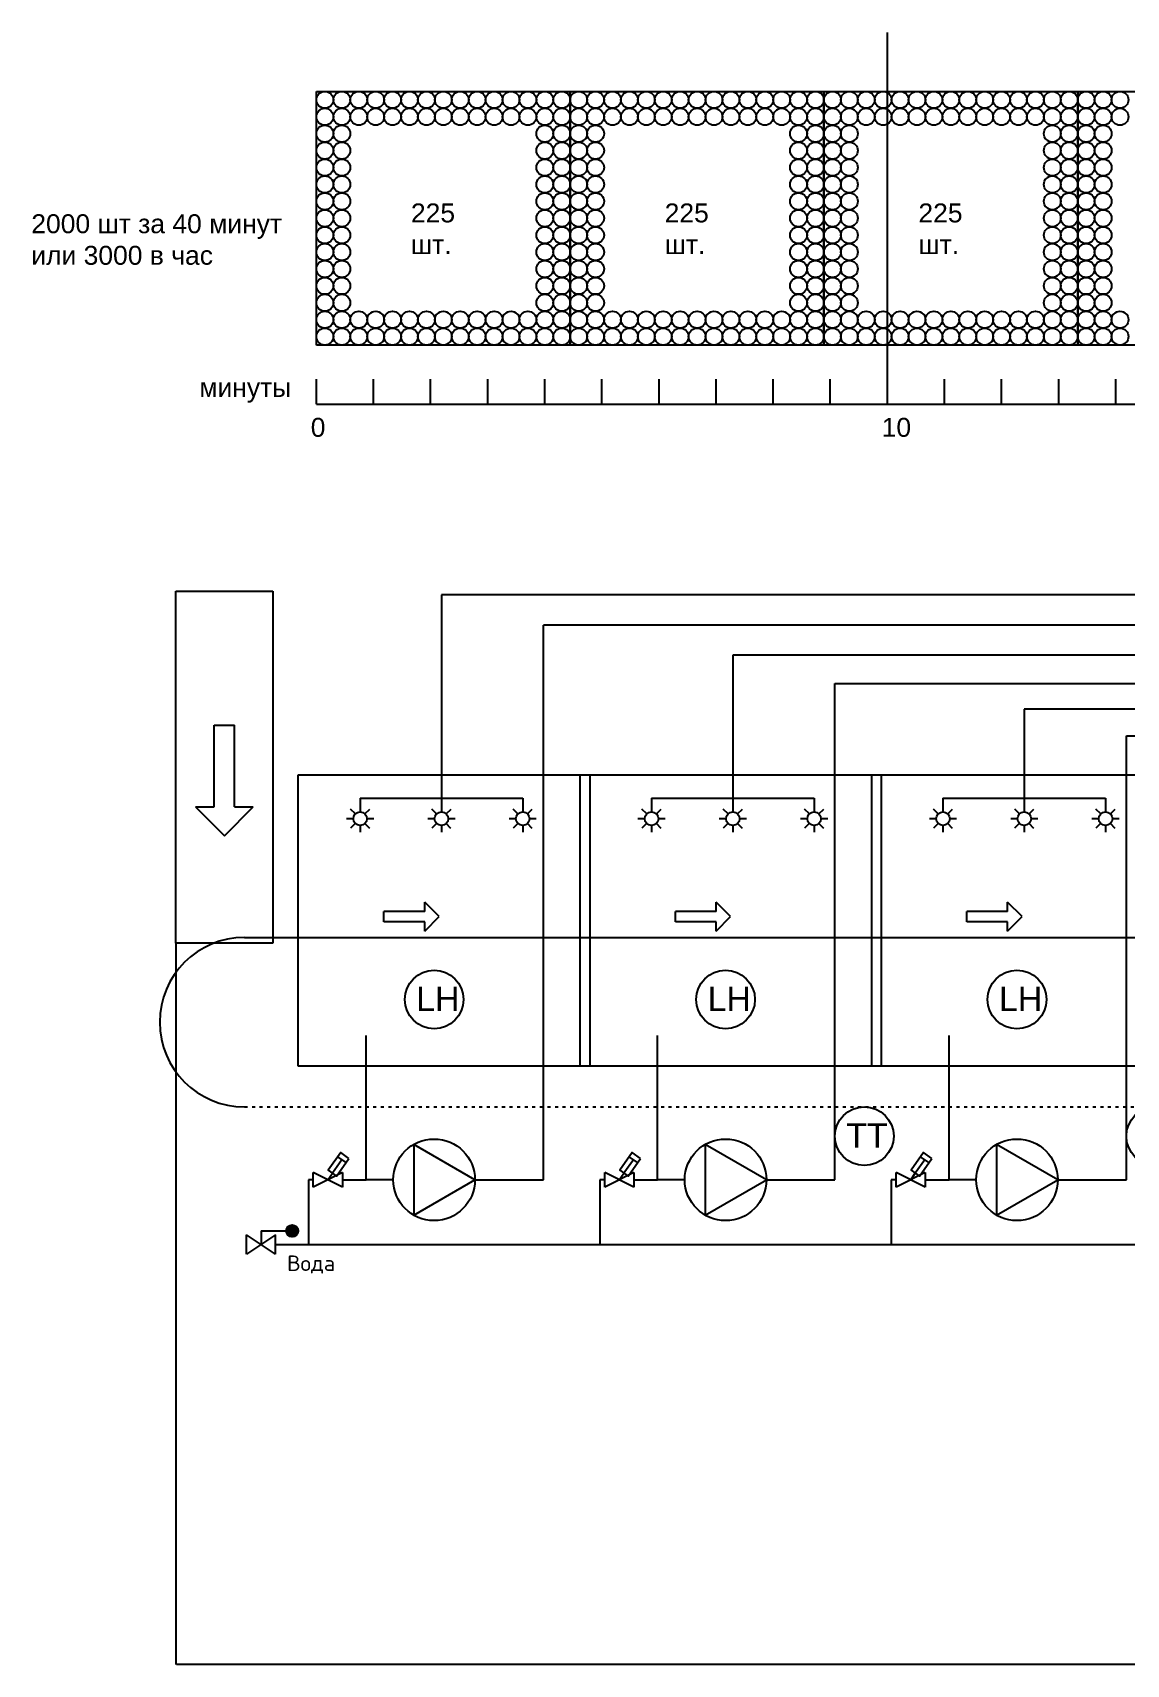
# Model space of a CAD drawing. Header units: millimetres. Extents: x -918 to 51042, y -35619 to 21649.
# Drawn here: x 1564 to 5896, y 1469 to 7932 of the extents above; entities that cross this region are included whole.
import ezdxf

# ---------------------------------------------------------------- set-up
doc = ezdxf.new("R2010")
doc.units = ezdxf.units.MM
doc.linetypes.add('ACAD_ISO03W100', pattern=[30, 12, -18])
for name, color, linetype in [('для лазера', 7, 'Continuous'), ('Железо', 7, 'Continuous'), ('Насосы', 7, 'Continuous')]:
    doc.layers.add(name, color=color, linetype=linetype)
doc.styles.add('ROMANS', font='ROMANS')
doc.styles.get("Standard").update_dxf_attribs({"font": 'arial.ttf'})
doc.dimstyles.new('ISO-25', dxfattribs={"dimtxt": 2.5, "dimasz": 2.5, "dimexe": 1.25, "dimexo": 0.625, "dimtad": 1, "dimtxsty": 'Standard', "dimcen": 2.5, "dimadec": 0, "dimazin": 0, "dimtfac": 1, "dimtmove": 0, "dimatfit": 3, "dimfxl": 1, "dimarcsym": 0})

# ---------------------------------------------------------------- blocks, each defined once
blk = doc.blocks.new('*D18')
at = {"layer": 'Defpoints', "color": 0, "transparency": 16777216}
for p in [(2131.3, 4325.6), (12326.7, 4325.6), (12326.7, 1470)]:
    blk.add_point(p, dxfattribs=at)
at = {"layer": 'для лазера', "color": 0, "lineweight": -2, "transparency": 16777216}
for p, q in [((2131.3, 4325), (2131.3, 1468.8)), ((12326.7, 4325), (12326.7, 1468.8)), ((2133.8, 1470), (12324.2, 1470))]:
    blk.add_line(p, q, dxfattribs=at)
at = {"layer": 'для лазера', "color": 0, "transparency": 16777216}
for points in [[(2133.8, 1470.5), (2133.8, 1469.6), (2131.3, 1470)], [(12324.2, 1470.5), (12324.2, 1469.6), (12326.7, 1470)]]:
    blk.add_solid(points, dxfattribs=at)
at = {"layer": 'для лазера', "color": 0, "transparency": 16777216, "insert": (7229, 1472.2), "char_height": 2.5, "attachment_point": 5}
blk.add_mtext('10195,45', dxfattribs=at)

msp = doc.modelspace()

# ---------------------------------------------------------------- hatches: boundary and pattern name
h = msp.add_hatch()
h.set_pattern_fill('ANSI32', color=5, scale=0.519412)
h.set_pattern_definition([(45, (-201709.771, -17877.0033), (-3.49834296, 3.49834296), []), (45, (-201707.4387, -17877.0033), (-3.49834296, 3.49834296), [])])
h.paths.add_polyline_path([(2568.452, 3185.655, 1), (2616.34, 3185.655, 1)])

# ---------------------------------------------------------------- linework, layer by layer
for p, q in [((2789.051, 3467.902), (2751.633, 3414.464)), ((2805.517, 3456.372), (2772.585, 3479.431)), ((3943.301, 3467.902), (3905.883, 3414.464)), ((3959.767, 3456.372), (3926.835, 3479.431)), ((5097.551, 3467.902), (5060.133, 3414.464)), ((5114.017, 3456.372), (5081.085, 3479.431)), ((2675.516, 3359.323), (2675.516, 3417.035)), ((2790.941, 3417.035), (2675.516, 3359.323)), ((2790.941, 3359.323), (2675.516, 3417.035)), ((2733.228, 3388.179), (2751.633, 3414.464)), ((2790.941, 3417.035), (2790.941, 3359.323)), ((3829.766, 3359.323), (3829.766, 3417.035)), ((3945.191, 3417.035), (3829.766, 3359.323)), ((3945.191, 3359.323), (3829.766, 3417.035)), ((3887.478, 3388.179), (3905.883, 3414.464)), ((3945.191, 3417.035), (3945.191, 3359.323)), ((4984.016, 3359.323), (4984.016, 3417.035)), ((5099.441, 3417.035), (4984.016, 3359.323)), ((5099.441, 3359.323), (4984.016, 3417.035)), ((5041.728, 3388.179), (5060.133, 3414.464)), ((5099.441, 3417.035), (5099.441, 3359.323)), ((2410.887, 3093.608), (2410.887, 3170.558)), ((2526.312, 3093.608), (2410.887, 3170.558)), ((2526.312, 3170.558), (2410.887, 3093.608)), ((2468.6, 3185.655), (2568.452, 3185.655)), ((2526.312, 3093.608), (2526.312, 3170.558))]:
    msp.add_line(p, q)
at = {"color": 4}
for p, q in [((2675.516, 3388.179), (2656.226, 3388.179)), ((2656.226, 3388.179), (2656.226, 3132.083)), ((2790.941, 3388.179), (2885.131, 3388.179)), ((3829.766, 3388.179), (3810.476, 3388.179)), ((3810.476, 3388.179), (3810.476, 3132.083)), ((3945.191, 3388.179), (4039.381, 3388.179)), ((4984.016, 3388.179), (4964.726, 3388.179)), ((4964.726, 3388.179), (4964.726, 3132.083)), ((5099.441, 3388.179), (5193.631, 3388.179)), ((2526.312, 3132.083), (6689.422, 3132.083))]:
    msp.add_line(p, q, dxfattribs=at)
at = {"lineweight": -3}
msp.add_line((2468.6, 3185.655), (2468.6, 3132.083), dxfattribs=at)
for points in [[(2817.109, 3472.927), (2784.177, 3495.986), (2735.167, 3425.993), (2768.099, 3402.934)], [(3315.892, 3388.179), (3073.499, 3528.124), (3073.499, 3248.233)], [(3971.359, 3472.927), (3938.427, 3495.986), (3889.417, 3425.993), (3922.349, 3402.934)], [(4470.142, 3388.179), (4227.749, 3528.124), (4227.749, 3248.233)], [(5125.609, 3472.927), (5092.677, 3495.986), (5043.667, 3425.993), (5076.599, 3402.934)], [(5624.392, 3388.179), (5381.999, 3528.124), (5381.999, 3248.233)]]:
    msp.add_lwpolyline(points, close=True)
for centre, radius in [((3154.297, 4102.244), 116.327), ((4308.547, 4102.244), 116.327), ((5462.797, 4102.244), 116.327), ((4858.044, 3561.235), 116.327), ((6012.294, 3561.235), 116.327), ((2592.396, 3185.655), 23.944)]:
    msp.add_circle(centre, radius)
at = {"layer": 'для лазера'}
for p, q in [((4949.505, 6560.068), (4949.505, 7932.231)), ((2688.255, 7699.627), (3693.255, 7699.627)), ((2688.255, 6694.627), (2688.255, 7699.627)), ((3693.255, 7699.627), (3693.255, 6699.627)), ((3693.255, 7699.627), (4698.255, 7699.627)), ((3693.255, 6694.627), (3693.255, 7699.627)), ((4698.255, 7699.627), (4698.255, 6699.627)), ((4698.255, 7699.627), (5703.255, 7699.627)), ((4698.255, 6694.627), (4698.255, 7699.627)), ((5703.255, 7699.627), (5703.255, 6699.627)), ((5703.255, 7699.627), (6708.255, 7699.627)), ((5703.255, 6694.627), (5703.255, 7699.627)), ((3693.255, 6694.627), (2688.255, 6694.627)), ((3693.255, 6699.627), (3693.255, 6694.627)), ((4698.255, 6694.627), (3693.255, 6694.627)), ((4698.255, 6699.627), (4698.255, 6694.627)), ((5703.255, 6694.627), (4698.255, 6694.627)), ((5703.255, 6699.627), (5703.255, 6694.627)), ((6708.255, 6694.627), (5703.255, 6694.627)), ((2688.255, 6460.068), (2688.255, 6560.068)), ((2914.38, 6460.068), (2914.38, 6560.068)), ((3140.505, 6460.068), (3140.505, 6560.068)), ((3366.63, 6460.068), (3366.63, 6560.068)), ((3592.755, 6460.068), (3592.755, 6560.068)), ((3818.88, 6460.068), (3818.88, 6560.068)), ((4045.005, 6460.068), (4045.005, 6560.068)), ((4271.13, 6460.068), (4271.13, 6560.068)), ((4497.255, 6460.068), (4497.255, 6560.068)), ((4723.38, 6460.068), (4723.38, 6560.068)), ((4949.505, 6460.068), (4949.505, 6560.068)), ((5175.63, 6460.068), (5175.63, 6560.068)), ((5401.755, 6460.068), (5401.755, 6560.068)), ((5627.88, 6460.068), (5627.88, 6560.068)), ((5854.005, 6460.068), (5854.005, 6560.068)), ((2688.255, 6460.068), (2914.38, 6460.068)), ((2914.38, 6460.068), (3140.505, 6460.068)), ((3140.505, 6460.068), (3366.63, 6460.068)), ((3366.63, 6460.068), (3592.755, 6460.068)), ((3592.755, 6460.068), (3818.88, 6460.068)), ((3818.88, 6460.068), (4045.005, 6460.068)), ((4045.005, 6460.068), (4271.13, 6460.068)), ((4271.13, 6460.068), (4497.255, 6460.068)), ((4497.255, 6460.068), (4723.38, 6460.068)), ((4723.38, 6460.068), (4949.505, 6460.068)), ((4949.505, 6460.068), (5175.63, 6460.068)), ((5175.63, 6460.068), (5401.755, 6460.068)), ((5401.755, 6460.068), (5627.88, 6460.068)), ((5627.88, 6460.068), (5854.005, 6460.068)), ((5854.005, 6460.068), (6080.13, 6460.068)), ((2131.299, 4325.608), (2131.299, 5719.699)), ((2131.299, 5719.699), (2516.049, 5719.699)), ((2516.049, 5719.699), (2516.049, 4325.608)), ((11667.218, 5705.404), (3183.179, 5705.404)), ((3183.179, 5705.404), (3183.179, 4899.35)), ((10743.073, 5585.037), (3587.468, 5585.037)), ((3587.468, 3388.179), (3587.468, 5585.037)), ((10512.968, 5466.203), (4337.429, 5466.203)), ((4337.429, 5466.203), (4337.429, 4885.884)), ((4741.718, 3388.179), (4741.718, 5354.382)), ((4741.718, 5354.382), (10108.679, 5354.382)), ((9380.902, 5252.091), (5491.679, 5252.091)), ((5491.679, 5252.091), (5491.679, 4899.35)), ((2283.275, 4865.383), (2283.275, 5188.573)), ((2283.275, 5188.573), (2364.072, 5188.573)), ((2364.072, 4865.383), (2364.072, 5188.573)), ((5895.968, 3388.179), (5895.968, 5146.872)), ((5895.968, 5146.872), (8954.429, 5146.872)), ((2616.174, 4992.344), (3770.424, 4992.344)), ((2616.174, 3838.094), (2616.174, 4992.344)), ((3731.949, 4992.344), (3731.949, 3838.094)), ((3770.424, 4992.344), (3770.424, 3838.094)), ((3770.424, 4992.344), (4924.674, 4992.344)), ((4886.199, 4992.344), (4886.199, 3838.094)), ((4924.674, 4992.344), (4924.674, 3838.094)), ((4924.674, 4992.344), (6078.924, 4992.344)), ((2209.409, 4865.383), (2323.674, 4751.118)), ((2209.409, 4865.383), (2283.275, 4865.383)), ((2323.674, 4751.118), (2437.938, 4865.383)), ((2364.072, 4865.383), (2437.938, 4865.383)), ((2861.236, 4899.35), (3505.121, 4899.35)), ((4015.486, 4899.35), (4659.371, 4899.35)), ((5169.736, 4899.35), (5813.621, 4899.35)), ((3174.247, 4430.772), (3117.115, 4487.904)), ((3117.115, 4450.971), (3117.115, 4487.904)), ((4328.497, 4430.772), (4271.365, 4487.904)), ((4271.365, 4450.971), (4271.365, 4487.904)), ((5482.747, 4430.772), (5425.615, 4487.904)), ((5425.615, 4450.971), (5425.615, 4487.904)), ((3117.115, 4450.971), (2955.52, 4450.971)), ((2955.52, 4410.572), (2955.52, 4450.971)), ((3117.115, 4410.572), (2955.52, 4410.572)), ((3117.115, 4373.639), (3174.247, 4430.772)), ((3117.115, 4373.639), (3117.115, 4410.572)), ((4271.365, 4450.971), (4109.77, 4450.971)), ((4109.77, 4410.572), (4109.77, 4450.971)), ((4271.365, 4410.572), (4109.77, 4410.572)), ((4271.365, 4373.639), (4328.497, 4430.772)), ((4271.365, 4373.639), (4271.365, 4410.572)), ((5425.615, 4450.971), (5264.02, 4450.971)), ((5264.02, 4410.572), (5264.02, 4450.971)), ((5425.615, 4410.572), (5264.02, 4410.572)), ((5425.615, 4373.639), (5482.747, 4430.772)), ((5425.615, 4373.639), (5425.615, 4410.572)), ((2403.031, 4347.94), (12063.317, 4347.94)), ((2516.049, 4325.608), (2131.299, 4325.608)), ((2885.131, 3388.179), (2885.131, 3960.094)), ((4039.381, 3388.179), (4039.381, 3960.094)), ((5193.631, 3388.179), (5193.631, 3960.094)), ((3770.424, 3838.094), (2616.174, 3838.094)), ((4924.674, 3838.094), (3770.424, 3838.094)), ((6078.924, 3838.094), (4924.674, 3838.094)), ((2992.702, 3388.179), (2885.131, 3388.179)), ((3315.892, 3388.179), (3587.468, 3388.179)), ((4146.952, 3388.179), (4039.381, 3388.179)), ((4470.142, 3388.179), (4741.718, 3388.179)), ((5301.202, 3388.179), (5193.631, 3388.179)), ((5624.392, 3388.179), (5895.968, 3388.179))]:
    msp.add_line(p, q, dxfattribs=at)
at = {"layer": 'для лазера', "color": 252, "linetype": 'ACAD_ISO03W100', "true_color": 0x939598}
msp.add_line((2403.031, 3677.028), (12063.317, 3677.028), dxfattribs=at)
at = {"layer": 'для лазера'}
for centre in [(2721.755, 7666.127), (2788.755, 7666.127), (2855.755, 7666.127), (2922.755, 7666.127), (2989.755, 7666.127), (3056.755, 7666.127), (3123.755, 7666.127), (3190.755, 7666.127), (3257.755, 7666.127), (3324.755, 7666.127), (3391.755, 7666.127), (3458.755, 7666.127), (3525.755, 7666.127), (3592.755, 7666.127), (3659.755, 7666.127), (3726.755, 7666.127), (3793.755, 7666.127), (3860.755, 7666.127), (3927.755, 7666.127), (3994.755, 7666.127), (4061.755, 7666.127), (4128.755, 7666.127), (4195.755, 7666.127), (4262.755, 7666.127), (4329.755, 7666.127), (4396.755, 7666.127), (4463.755, 7666.127), (4530.755, 7666.127), (4597.755, 7666.127), (4664.755, 7666.127), (4731.755, 7666.127), (4798.755, 7666.127), (4865.755, 7666.127), (4932.755, 7666.127), (4999.755, 7666.127), (5066.755, 7666.127), (5133.755, 7666.127), (5200.755, 7666.127), (5267.755, 7666.127), (5334.755, 7666.127), (5401.755, 7666.127), (5468.755, 7666.127), (5535.755, 7666.127), (5602.755, 7666.127), (5669.755, 7666.127), (5736.755, 7666.127), (5803.755, 7666.127), (5870.755, 7666.127), (2721.755, 7599.127), (2788.755, 7599.127), (2855.755, 7599.127), (2922.755, 7599.127), (2989.755, 7599.127), (3056.755, 7599.127), (3123.755, 7599.127), (3190.755, 7599.127), (3257.755, 7599.127), (3324.755, 7599.127), (3391.755, 7599.127), (3458.755, 7599.127), (3525.755, 7599.127), (3592.755, 7599.127), (3659.755, 7599.127), (3726.755, 7599.127), (3793.755, 7599.127), (3860.755, 7599.127), (3927.755, 7599.127), (3994.755, 7599.127), (4061.755, 7599.127), (4128.755, 7599.127), (4195.755, 7599.127), (4262.755, 7599.127), (4329.755, 7599.127), (4396.755, 7599.127), (4463.755, 7599.127), (4530.755, 7599.127), (4597.755, 7599.127), (4664.755, 7599.127), (4731.755, 7599.127), (4798.755, 7599.127), (4865.755, 7599.127), (4932.755, 7599.127), (4999.755, 7599.127), (5066.755, 7599.127), (5133.755, 7599.127), (5200.755, 7599.127), (5267.755, 7599.127), (5334.755, 7599.127), (5401.755, 7599.127), (5468.755, 7599.127), (5535.755, 7599.127), (5602.755, 7599.127), (5669.755, 7599.127), (5736.755, 7599.127), (5803.755, 7599.127), (5870.755, 7599.127), (2721.755, 7532.127), (2788.755, 7532.127), (3592.755, 7532.127), (3659.755, 7532.127), (3726.755, 7532.127), (3793.755, 7532.127), (4597.755, 7532.127), (4664.755, 7532.127), (4731.755, 7532.127), (4798.755, 7532.127), (5602.755, 7532.127), (5669.755, 7532.127), (5736.755, 7532.127), (5803.755, 7532.127), (2721.755, 7465.127), (2788.755, 7465.127), (3592.755, 7465.127), (3659.755, 7465.127), (3726.755, 7465.127), (3793.755, 7465.127), (4597.755, 7465.127), (4664.755, 7465.127), (4731.755, 7465.127), (4798.755, 7465.127), (5602.755, 7465.127), (5669.755, 7465.127), (5736.755, 7465.127), (5803.755, 7465.127), (2721.755, 7398.127), (2788.755, 7398.127), (3592.755, 7398.127), (3659.755, 7398.127), (3726.755, 7398.127), (3793.755, 7398.127), (4597.755, 7398.127), (4664.755, 7398.127), (4731.755, 7398.127), (4798.755, 7398.127), (5602.755, 7398.127), (5669.755, 7398.127), (5736.755, 7398.127), (5803.755, 7398.127), (2721.755, 7331.127), (2788.755, 7331.127), (3592.755, 7331.127), (3659.755, 7331.127), (3726.755, 7331.127), (3793.755, 7331.127), (4597.755, 7331.127), (4664.755, 7331.127), (4731.755, 7331.127), (4798.755, 7331.127), (5602.755, 7331.127), (5669.755, 7331.127), (5736.755, 7331.127), (5803.755, 7331.127), (2721.755, 7264.127), (2788.755, 7264.127), (3592.755, 7264.127), (3659.755, 7264.127), (3726.755, 7264.127), (3793.755, 7264.127), (4597.755, 7264.127), (4664.755, 7264.127), (4731.755, 7264.127), (4798.755, 7264.127), (5602.755, 7264.127), (5669.755, 7264.127), (5736.755, 7264.127), (5803.755, 7264.127), (2721.755, 7197.127), (2788.755, 7197.127), (3592.755, 7197.127), (3659.755, 7197.127), (3726.755, 7197.127), (3793.755, 7197.127), (4597.755, 7197.127), (4664.755, 7197.127), (4731.755, 7197.127), (4798.755, 7197.127), (5602.755, 7197.127), (5669.755, 7197.127), (5736.755, 7197.127), (5803.755, 7197.127), (2721.755, 7130.127), (2788.755, 7130.127), (3592.755, 7130.127), (3659.755, 7130.127), (3726.755, 7130.127), (3793.755, 7130.127), (4597.755, 7130.127), (4664.755, 7130.127), (4731.755, 7130.127), (4798.755, 7130.127), (5602.755, 7130.127), (5669.755, 7130.127), (5736.755, 7130.127), (5803.755, 7130.127), (2721.755, 7063.127), (2788.755, 7063.127), (3592.755, 7063.127), (3659.755, 7063.127), (3726.755, 7063.127), (3793.755, 7063.127), (4597.755, 7063.127), (4664.755, 7063.127), (4731.755, 7063.127), (4798.755, 7063.127), (5602.755, 7063.127), (5669.755, 7063.127), (5736.755, 7063.127), (5803.755, 7063.127), (2721.755, 6996.127), (2788.755, 6996.127), (3592.755, 6996.127), (3659.755, 6996.127), (3726.755, 6996.127), (3793.755, 6996.127), (4597.755, 6996.127), (4664.755, 6996.127), (4731.755, 6996.127), (4798.755, 6996.127), (5602.755, 6996.127), (5669.755, 6996.127), (5736.755, 6996.127), (5803.755, 6996.127), (2721.755, 6929.127), (2788.755, 6929.127), (3592.755, 6929.127), (3659.755, 6929.127), (3726.755, 6929.127), (3793.755, 6929.127), (4597.755, 6929.127), (4664.755, 6929.127), (4731.755, 6929.127), (4798.755, 6929.127), (5602.755, 6929.127), (5669.755, 6929.127), (5736.755, 6929.127), (5803.755, 6929.127), (2721.755, 6862.127), (2788.755, 6862.127), (3592.755, 6862.127), (3659.755, 6862.127), (3726.755, 6862.127), (3793.755, 6862.127), (4597.755, 6862.127), (4664.755, 6862.127), (4731.755, 6862.127), (4798.755, 6862.127), (5602.755, 6862.127), (5669.755, 6862.127), (5736.755, 6862.127), (5803.755, 6862.127), (2721.755, 6795.127), (2788.755, 6795.127), (2855.755, 6795.127), (2922.755, 6795.127), (2989.755, 6795.127), (3056.755, 6795.127), (3123.755, 6795.127), (3190.755, 6795.127), (3257.755, 6795.127), (3324.755, 6795.127), (3391.755, 6795.127), (3458.755, 6795.127), (3525.755, 6795.127), (3592.755, 6795.127), (3659.755, 6795.127), (3726.755, 6795.127), (3793.755, 6795.127), (3860.755, 6795.127), (3927.755, 6795.127), (3994.755, 6795.127), (4061.755, 6795.127), (4128.755, 6795.127), (4195.755, 6795.127), (4262.755, 6795.127), (4329.755, 6795.127), (4396.755, 6795.127), (4463.755, 6795.127), (4530.755, 6795.127), (4597.755, 6795.127), (4664.755, 6795.127), (4731.755, 6795.127), (4798.755, 6795.127), (4865.755, 6795.127), (4932.755, 6795.127), (4999.755, 6795.127), (5066.755, 6795.127), (5133.755, 6795.127), (5200.755, 6795.127), (5267.755, 6795.127), (5334.755, 6795.127), (5401.755, 6795.127), (5468.755, 6795.127), (5535.755, 6795.127), (5602.755, 6795.127), (5669.755, 6795.127), (5736.755, 6795.127), (5803.755, 6795.127), (5870.755, 6795.127), (2721.755, 6728.127), (2788.755, 6728.127), (2855.755, 6728.127), (2922.755, 6728.127), (2989.755, 6728.127), (3056.755, 6728.127), (3123.755, 6728.127), (3190.755, 6728.127), (3257.755, 6728.127), (3324.755, 6728.127), (3391.755, 6728.127), (3458.755, 6728.127), (3525.755, 6728.127), (3592.755, 6728.127), (3659.755, 6728.127), (3726.755, 6728.127), (3793.755, 6728.127), (3860.755, 6728.127), (3927.755, 6728.127), (3994.755, 6728.127), (4061.755, 6728.127), (4128.755, 6728.127), (4195.755, 6728.127), (4262.755, 6728.127), (4329.755, 6728.127), (4396.755, 6728.127), (4463.755, 6728.127), (4530.755, 6728.127), (4597.755, 6728.127), (4664.755, 6728.127), (4731.755, 6728.127), (4798.755, 6728.127), (4865.755, 6728.127), (4932.755, 6728.127), (4999.755, 6728.127), (5066.755, 6728.127), (5133.755, 6728.127), (5200.755, 6728.127), (5267.755, 6728.127), (5334.755, 6728.127), (5401.755, 6728.127), (5468.755, 6728.127), (5535.755, 6728.127), (5602.755, 6728.127), (5669.755, 6728.127), (5736.755, 6728.127), (5803.755, 6728.127), (5870.755, 6728.127)]:
    msp.add_circle(centre, 33.5, dxfattribs=at)
msp.add_arc((2403.031, 4012.484), 335.456, 90, 270, dxfattribs=at)
at = {"layer": 'Железо'}
for p, q in [((2842.276, 4837.681), (2823.316, 4856.809)), ((2861.236, 4899.35), (2861.236, 4872.418)), ((2861.236, 4872.418), (2861.236, 4845.485)), ((2880.219, 4837.658), (2899.203, 4856.762)), ((3164.219, 4837.681), (3145.259, 4856.809)), ((3183.179, 4899.35), (3183.179, 4872.418)), ((3183.179, 4872.418), (3183.179, 4845.485)), ((3202.162, 4837.658), (3221.146, 4856.762)), ((3486.162, 4837.681), (3467.202, 4856.809)), ((3505.121, 4899.35), (3505.121, 4872.418)), ((3505.121, 4872.418), (3505.121, 4845.485)), ((3524.105, 4837.658), (3543.088, 4856.762)), ((3996.526, 4837.681), (3977.566, 4856.809)), ((4015.486, 4899.35), (4015.486, 4872.418)), ((4015.486, 4872.418), (4015.486, 4845.485)), ((4034.469, 4837.658), (4053.453, 4856.762)), ((4318.469, 4837.681), (4299.509, 4856.809)), ((4337.429, 4899.35), (4337.429, 4872.418)), ((4337.429, 4872.418), (4337.429, 4845.485)), ((4356.412, 4837.658), (4375.396, 4856.762)), ((4640.412, 4837.681), (4621.452, 4856.809)), ((4659.371, 4899.35), (4659.371, 4872.418)), ((4659.371, 4872.418), (4659.371, 4845.485)), ((4678.355, 4837.658), (4697.338, 4856.762)), ((5150.776, 4837.681), (5131.816, 4856.809)), ((5169.736, 4899.35), (5169.736, 4872.418)), ((5169.736, 4872.418), (5169.736, 4845.485)), ((5188.719, 4837.658), (5207.703, 4856.762)), ((5472.719, 4837.681), (5453.759, 4856.809)), ((5491.679, 4899.35), (5491.679, 4872.418)), ((5491.679, 4872.418), (5491.679, 4845.485)), ((5510.662, 4837.658), (5529.646, 4856.762)), ((5794.662, 4837.681), (5775.702, 4856.809)), ((5813.621, 4899.35), (5813.621, 4872.418)), ((5813.621, 4872.418), (5813.621, 4845.485)), ((5832.605, 4837.658), (5851.588, 4856.762)), ((2834.303, 4818.553), (2807.371, 4818.553)), ((2841.546, 4800.177), (2823.138, 4780.475)), ((2861.236, 4791.62), (2861.236, 4764.688)), ((2899.156, 4780.297), (2880.196, 4799.425)), ((2915.101, 4818.553), (2888.168, 4818.553)), ((3156.246, 4818.553), (3129.314, 4818.553)), ((3163.489, 4800.177), (3145.08, 4780.475)), ((3183.179, 4791.62), (3183.179, 4764.688)), ((3221.098, 4780.297), (3202.138, 4799.425)), ((3237.044, 4818.553), (3210.111, 4818.553)), ((3478.189, 4818.553), (3451.256, 4818.553)), ((3485.431, 4800.177), (3467.023, 4780.475)), ((3505.121, 4791.62), (3505.121, 4764.688)), ((3543.041, 4780.297), (3524.081, 4799.425)), ((3558.986, 4818.553), (3532.054, 4818.553)), ((3988.553, 4818.553), (3961.621, 4818.553)), ((3995.796, 4800.177), (3977.388, 4780.475)), ((4015.486, 4791.62), (4015.486, 4764.688)), ((4053.406, 4780.297), (4034.446, 4799.425)), ((4069.351, 4818.553), (4042.418, 4818.553)), ((4310.496, 4818.553), (4283.564, 4818.553)), ((4317.739, 4800.177), (4299.33, 4780.475)), ((4337.429, 4791.62), (4337.429, 4764.688)), ((4375.348, 4780.297), (4356.388, 4799.425)), ((4391.294, 4818.553), (4364.361, 4818.553)), ((4632.439, 4818.553), (4605.506, 4818.553)), ((4639.681, 4800.177), (4621.273, 4780.475)), ((4659.371, 4791.62), (4659.371, 4764.688)), ((4697.291, 4780.297), (4678.331, 4799.425)), ((4713.236, 4818.553), (4686.304, 4818.553)), ((5142.803, 4818.553), (5115.871, 4818.553)), ((5150.046, 4800.177), (5131.638, 4780.475)), ((5169.736, 4791.62), (5169.736, 4764.688)), ((5207.656, 4780.297), (5188.696, 4799.425)), ((5223.601, 4818.553), (5196.668, 4818.553)), ((5464.746, 4818.553), (5437.814, 4818.553)), ((5471.989, 4800.177), (5453.58, 4780.475)), ((5491.679, 4791.62), (5491.679, 4764.688)), ((5529.598, 4780.297), (5510.638, 4799.425)), ((5545.544, 4818.553), (5518.611, 4818.553)), ((5786.689, 4818.553), (5759.756, 4818.553)), ((5793.931, 4800.177), (5775.523, 4780.475)), ((5813.621, 4791.62), (5813.621, 4764.688)), ((5851.541, 4780.297), (5832.581, 4799.425)), ((5867.486, 4818.553), (5840.554, 4818.553))]:
    msp.add_line(p, q, dxfattribs=at)
for centre in [(2861.236, 4818.553), (3183.179, 4818.553), (3505.121, 4818.553), (4015.486, 4818.553), (4337.429, 4818.553), (4659.371, 4818.553), (5169.736, 4818.553), (5491.679, 4818.553), (5813.621, 4818.553)]:
    msp.add_circle(centre, 26.933, dxfattribs=at)
at = {"layer": 'Насосы'}
for centre in [(3154.297, 3388.179), (4308.547, 3388.179), (5462.797, 3388.179)]:
    msp.add_circle(centre, 161.595, dxfattribs=at)

# ---------------------------------------------------------------- texts
at = {"char_height": 96.1875, "attachment_point": 1}
for s, insert in [('LH', (3082.996, 4153.128)), ('LH', (4237.246, 4153.128)), ('LH', (5391.496, 4153.128)), ('ТТ', (4786.743, 3612.12))]:
    msp.add_mtext_dynamic_manual_height_columns(s, width=12.60617, gutter_width=12.5, heights=[0], dxfattribs=dict(at, insert=insert))
at = {"layer": 'для лазера', "char_height": 75, "attachment_point": 1}
for s, width, insert in [('225 шт.', 205.806, (3062.435, 7255.565)), ('225 шт.', 205.806, (4067.435, 7255.565)), ('225 шт.', 205.806, (5072.435, 7255.565)), ('2000 шт за 40 минут\\Pили 3000 в час', 1031.73664, (1558.877, 7212.745)), ('минуты', 205.806, (2224.475, 6564.131)), ('0', 205.806, (2665.603, 6406.256)), ('10', 205.806, (4926.853, 6406.256))]:
    msp.add_mtext_dynamic_manual_height_columns(s, width=width, gutter_width=12.5, heights=[0], dxfattribs=dict(at, insert=insert))
at = {"layer": 'Железо', "color": 0, "insert": (2762.462, 3088.359), "char_height": 61.56, "width": 1513.37039, "attachment_point": 3, "style": 'ROMANS'}
msp.add_mtext('Вода', dxfattribs=at)

# ---------------------------------------------------------------- dimensions: what is measured, and where the dimension line sits
at = {"layer": 'для лазера'}
dim = msp.add_linear_dim(base=(12326.749, 1470.047), p1=(2131.299, 4325.608), p2=(12326.749, 4325.608), dimstyle='ISO-25', dxfattribs=at)
dim.commit()
dim.dimension.update_dxf_attribs({"geometry": '*D18', "text_midpoint": (7229.024, 1472.175)})

doc.saveas('drawing.dxf')
